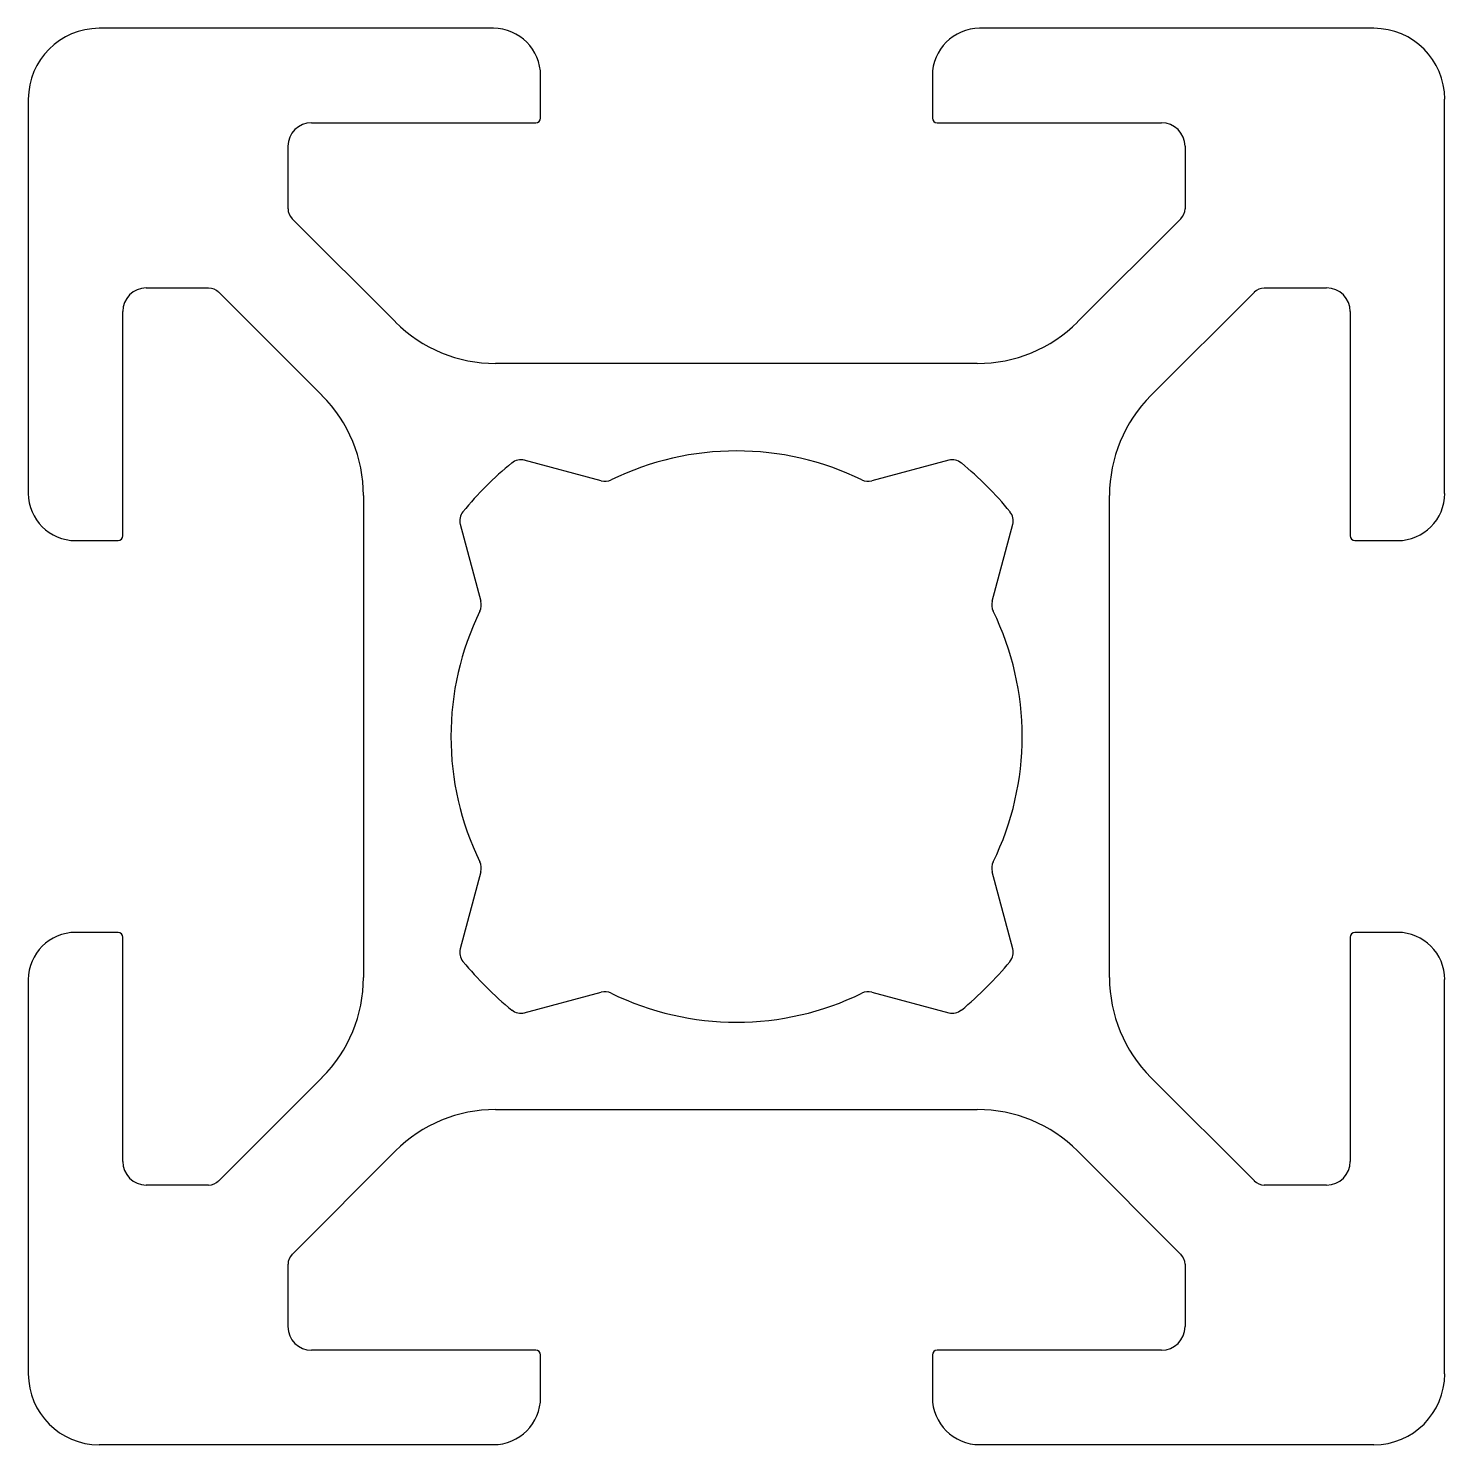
# Model space of a CAD drawing. Header units: inches. Extents: x 37417 to 38598, y 21218 to 22400.
import ezdxf

# ---------------------------------------------------------------- set-up
doc = ezdxf.new("R2010")
doc.units = ezdxf.units.IN
doc.header["$MEASUREMENT"] = 0

msp = doc.modelspace()

# ---------------------------------------------------------------- linework, layer by layer
at = {"color": 7, "linetype": 'Continuous', "lineweight": 25}
for p, q in [((37805.1, 22399.6), (37476.4, 22399.6)), ((38539.4, 22399.6), (38210.6, 22399.6)), ((37844.5, 22324.8), (37844.5, 22360.2)), ((38171.3, 22360.2), (38171.3, 22324.8)), ((37417.3, 22340.5), (37417.3, 22011.8)), ((38598.4, 22011.8), (38598.4, 22340.5)), ((37653.5, 22320.9), (37840.5, 22320.9)), ((38175.2, 22320.9), (38362.2, 22320.9)), ((37633.9, 22249.2), (37633.9, 22301.2)), ((38381.9, 22301.2), (38381.9, 22249.2)), ((37723.5, 22154.7), (37637.3, 22240.8)), ((38378.4, 22240.8), (38292.2, 22154.7)), ((37515.7, 22183.1), (37567.7, 22183.1)), ((38448, 22183.1), (38500, 22183.1)), ((37576.1, 22179.6), (37662.3, 22093.4)), ((38353.5, 22093.4), (38439.7, 22179.6)), ((37496.1, 21976.4), (37496.1, 22163.4)), ((38519.7, 22163.4), (38519.7, 21976.4)), ((38208.7, 22120.1), (37807, 22120.1)), ((37895, 22022.2), (37830.9, 22039.4)), ((38184.8, 22039.4), (38120.7, 22022.2)), ((37696.8, 22009.9), (37696.8, 21608.2)), ((38318.9, 21608.2), (38318.9, 22009.9)), ((37777.5, 21986), (37794.7, 21921.9)), ((38221.1, 21921.9), (38238.3, 21986)), ((37456.7, 21972.4), (37492.1, 21972.4)), ((38523.6, 21972.4), (38559.1, 21972.4)), ((37794.7, 21696.2), (37777.5, 21632.1)), ((38238.3, 21632.1), (38221.1, 21696.2)), ((37492.1, 21645.7), (37456.7, 21645.7)), ((37496.1, 21454.7), (37496.1, 21641.7)), ((38519.7, 21641.7), (38519.7, 21454.7)), ((38559.1, 21645.7), (38523.6, 21645.7)), ((37417.3, 21606.3), (37417.3, 21277.5)), ((38598.4, 21277.5), (38598.4, 21606.3)), ((37830.9, 21578.7), (37895, 21595.8)), ((38120.7, 21595.8), (38184.8, 21578.7)), ((37662.3, 21524.7), (37576.1, 21438.5)), ((38439.7, 21438.5), (38353.5, 21524.7)), ((37807, 21498), (38208.7, 21498)), ((37637.3, 21377.2), (37723.5, 21463.4)), ((38292.2, 21463.4), (38378.4, 21377.2)), ((37567.7, 21435), (37515.7, 21435)), ((38500, 21435), (38448, 21435)), ((37633.9, 21316.9), (37633.9, 21368.9)), ((38381.9, 21368.9), (38381.9, 21316.9)), ((37840.5, 21297.2), (37653.5, 21297.2)), ((38362.2, 21297.2), (38175.2, 21297.2)), ((37844.5, 21257.9), (37844.5, 21293.3)), ((38171.3, 21293.3), (38171.3, 21257.9)), ((37476.4, 21218.5), (37805.1, 21218.5)), ((38210.6, 21218.5), (38539.4, 21218.5))]:
    msp.add_line(p, q, dxfattribs=at)
for centre, radius, start, end in [((37476.4, 22340.5), 59.1, 90, 180), ((37805.1, 22360.2), 39.4, 0, 90), ((38210.6, 22360.2), 39.4, 90, 180), ((38539.4, 22340.5), 59.1, 0, 90), ((37840.5, 22324.8), 3.94, 270, 0), ((38175.2, 22324.8), 3.94, 180, 270), ((37653.5, 22301.2), 19.7, 90, 180), ((38362.2, 22301.2), 19.7, 360, 90), ((37645.7, 22249.2), 11.8, 180, 225), ((38370.1, 22249.2), 11.8, 315, 360), ((37515.7, 22163.4), 19.7, 90, 180), ((37567.7, 22171.2), 11.8, 45, 90), ((38448, 22171.2), 11.8, 90, 135), ((38500, 22163.4), 19.7, 0, 90), ((37807, 22238.2), 118.1, 225, 270), ((38208.7, 22238.2), 118.1, 270, 315), ((37578.7, 22009.9), 118.1, 0, 45), ((38437, 22009.9), 118.1, 135, 180), ((37827.9, 22028), 11.8, 75, 129.4208), ((38007.9, 21809), 238.2, 63.9554, 116.0446), ((38187.9, 22028), 11.8, 50.5792, 105), ((38007.9, 21809), 295.3, 129.4208, 140.5792), ((38007.9, 21809), 295.3, 39.4208, 50.5792), ((37898.1, 22033.7), 11.8, 255, 296.0446), ((38117.6, 22033.7), 11.8, 243.9554, 285), ((37456.7, 22011.8), 39.4, 180, 270), ((38559.1, 22011.8), 39.4, 270, 0), ((37788.9, 21989), 11.8, 140.5792, 195), ((38226.8, 21989), 11.8, 345, 39.4208), ((37492.1, 21976.4), 3.94, 270, 0), ((38523.6, 21976.4), 3.94, 180, 270), ((37783.3, 21918.8), 11.8, 333.9554, 15), ((38232.5, 21918.8), 11.8, 165, 206.0446), ((38007.9, 21809), 238.2, 153.9554, 206.0446), ((38007.9, 21809), 238.2, 333.9554, 26.0446), ((37783.3, 21699.3), 11.8, 345, 26.0446), ((38232.5, 21699.3), 11.8, 153.9554, 195), ((37456.7, 21606.3), 39.4, 90, 180), ((37492.1, 21641.7), 3.94, 360, 90), ((38523.6, 21641.7), 3.94, 90, 180), ((38559.1, 21606.3), 39.4, 360, 90), ((37788.9, 21629), 11.8, 165, 219.4208), ((38226.8, 21629), 11.8, 320.5792, 15), ((38007.9, 21809), 295.3, 219.4208, 230.5792), ((38007.9, 21809), 295.3, 309.4208, 320.5792), ((37578.7, 21608.2), 118.1, 315, 360), ((38437, 21608.2), 118.1, 180, 225), ((37898.1, 21584.4), 11.8, 63.9554, 105), ((38007.9, 21809), 238.2, 243.9554, 296.0446), ((38117.6, 21584.4), 11.8, 75, 116.0446), ((37827.9, 21590.1), 11.8, 230.5792, 285), ((38187.9, 21590.1), 11.8, 255, 309.4208), ((37807, 21379.9), 118.1, 90, 135), ((38208.7, 21379.9), 118.1, 45, 90), ((37515.7, 21454.7), 19.7, 180, 270), ((38500, 21454.7), 19.7, 270, 0), ((37567.7, 21446.8), 11.8, 270, 315), ((38448, 21446.8), 11.8, 225, 270), ((37645.7, 21368.9), 11.8, 135, 180), ((38370.1, 21368.9), 11.8, 0, 45), ((37653.5, 21316.9), 19.7, 180, 270), ((38362.2, 21316.9), 19.7, 270, 0), ((37840.5, 21293.3), 3.94, 0, 90), ((38175.2, 21293.3), 3.94, 90, 180), ((37476.4, 21277.5), 59.1, 180, 270), ((38539.4, 21277.5), 59.1, 270, 0), ((37805.1, 21257.9), 39.4, 270, 0), ((38210.6, 21257.9), 39.4, 180, 270)]:
    msp.add_arc(centre, radius, start, end, dxfattribs=at)

doc.saveas('drawing.dxf')
